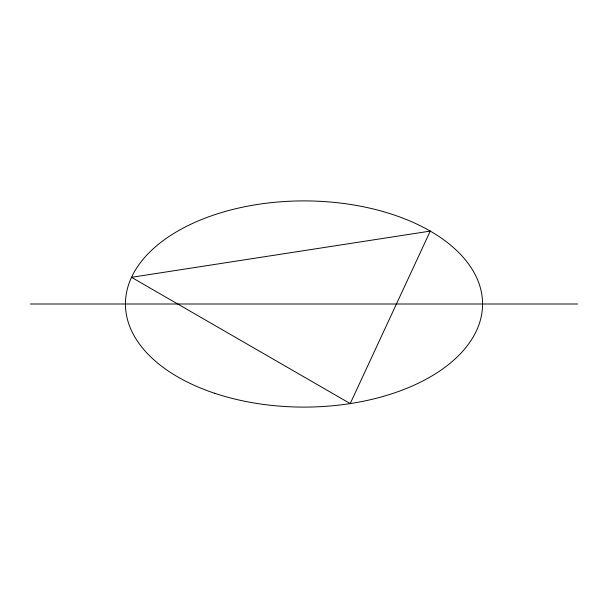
<?xml version="1.0" encoding="UTF-8"?>
<svg xmlns="http://www.w3.org/2000/svg" width="608" height="608" viewBox="0 0 608 608"><rect width="100%" height="100%" fill="white"/><g stroke="black" fill="none" stroke-linecap="round" stroke-linejoin="round"><path stroke-width="0.91" d="M30.4 304L577.6 304M430.266 231.093L350.216 403.59L131.503 277.316L430.266 231.093M214.708 393.285A178.577 103.102 0 0 0 482.577 304A178.577 103.102 0 0 0 214.708 214.715A178.577 103.102 0 0 0 214.708 393.285"/></g></svg>
